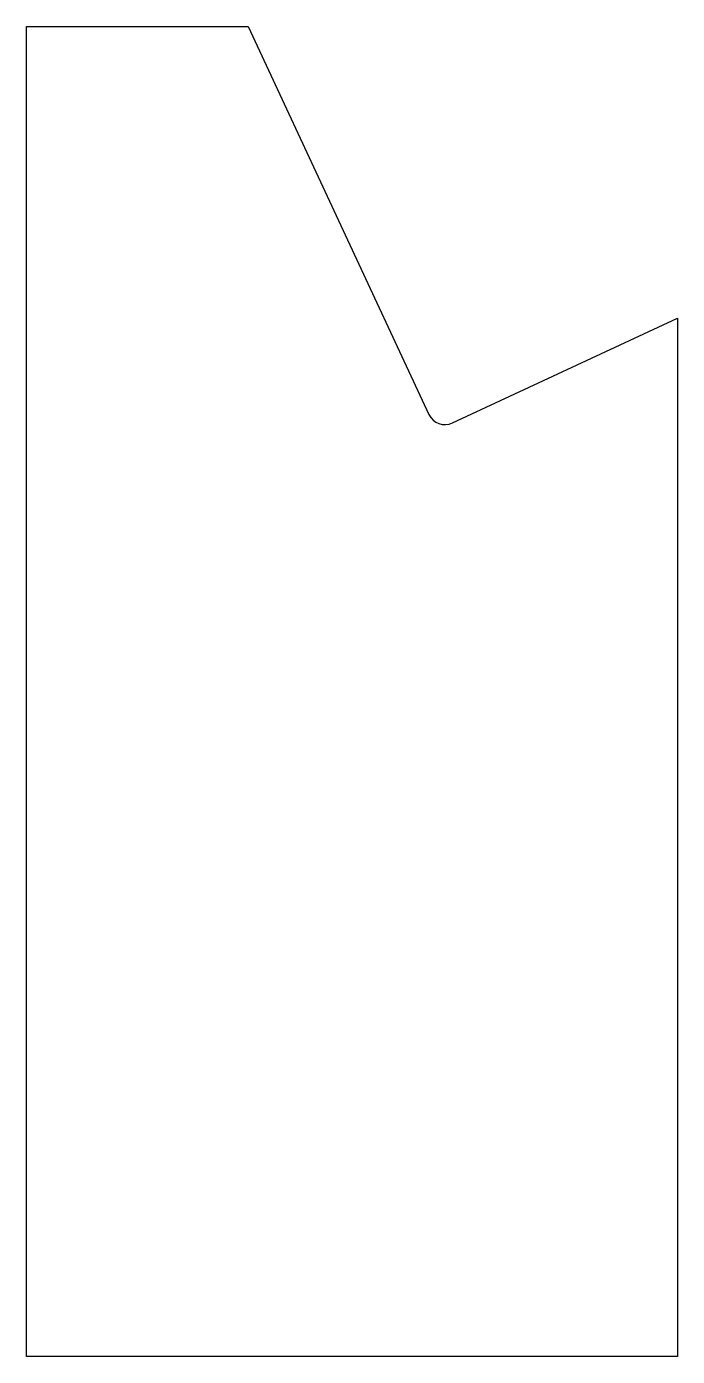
# Model space of a CAD drawing. Extents: x 0 to 222, y 0 to 454.
import ezdxf

# ---------------------------------------------------------------- set-up
doc = ezdxf.new("R2010")
doc.units = 0
doc.layers.add('VISIBLE', color=7, linetype='CONTINUOUS')

msp = doc.modelspace()

# ---------------------------------------------------------------- linework, layer by layer
at = {"layer": 'VISIBLE', "color": 7}
msp.add_lwpolyline([(145.693896, 318.773), (222.4232, 354.552464), (222.4232, 0.399992), (0.4, 0.399992), (0.4, 453.943312), (75.990551, 453.943312), (137.65756, 321.697992)], dxfattribs=at)
msp.add_lwpolyline([(145.693896, 318.773)], close=True, dxfattribs=at)
msp.add_open_spline([(137.65756, 321.697992), (139.069016, 318.671104), (142.667008, 317.361544), (145.693896, 318.773)], degree=3, dxfattribs=at)

doc.saveas('drawing.dxf')
